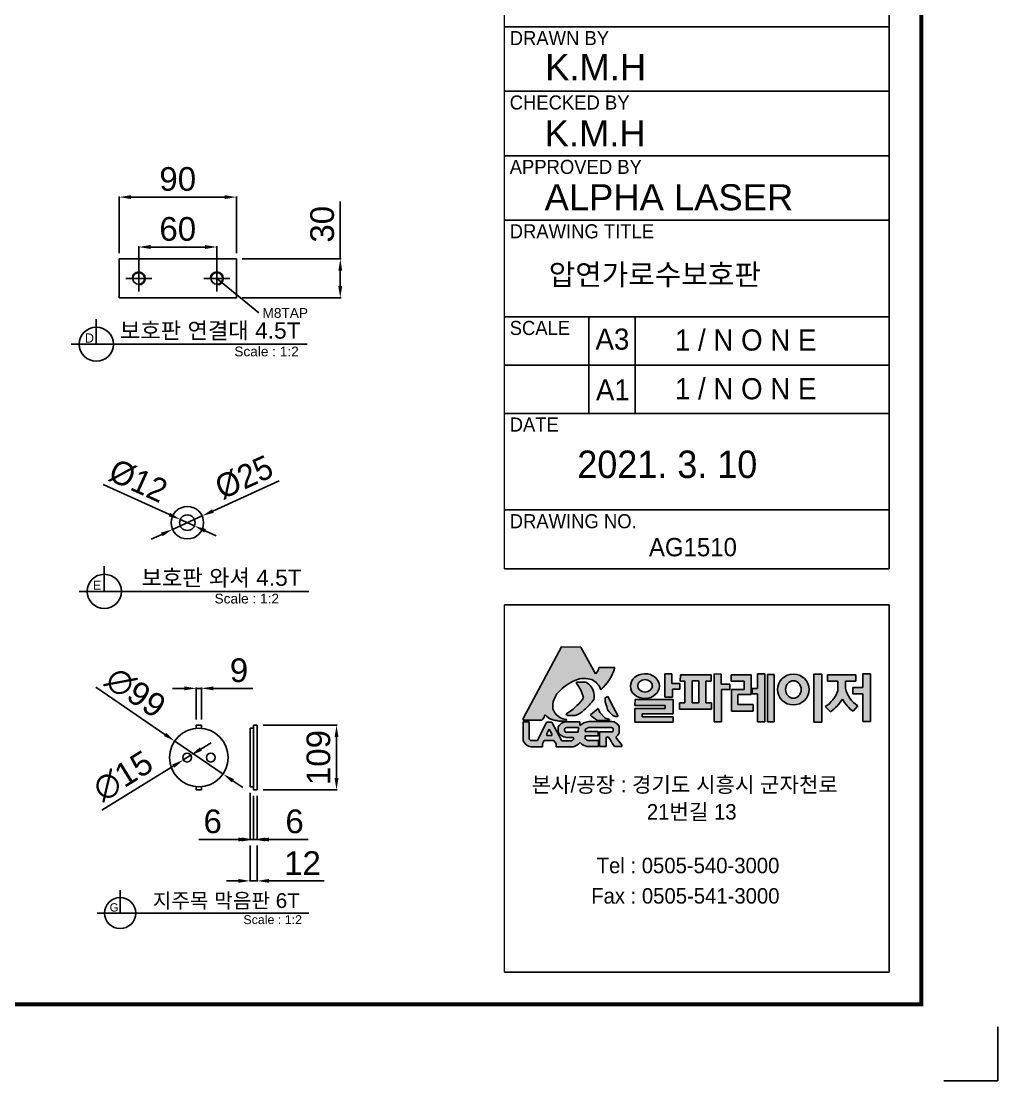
# Model space of a CAD drawing. Header units: millimetres. Extents: x 12459 to 17892, y -30913 to -27071.
# Drawn here: x 16242 to 17892, y -30913 to -29122 of the extents above; entities that cross this region are included whole.
import ezdxf
from ezdxf.enums import TextEntityAlignment as Align

# ---------------------------------------------------------------- set-up
doc = ezdxf.new("R2010")
doc.units = ezdxf.units.MM
doc.layers.add('LAYOUT', color=7, linetype='Continuous')
doc.layers.add('TEXT', color=7, linetype='Continuous')
doc.styles.add('H', font='')
doc.styles.get("Standard").update_dxf_attribs({"font": 'arial.ttf'})
doc.styles.get('H').set_extended_font_data('Dotum')
doc.dimstyles.new('ISO-25', dxfattribs={"dimtxt": 40, "dimasz": 20, "dimexe": 1.25, "dimexo": 10, "dimgap": 10, "dimtad": 1, "dimdec": 0, "dimtxsty": 'Standard', "dimcen": 2.5, "dimclrd": 3, "dimclre": 3, "dimclrt": 3, "dimadec": 0, "dimazin": 0, "dimtfac": 1, "dimtdec": 0, "dimtmove": 0, "dimatfit": 3, "dimfxl": 0, "dimarcsym": 0})

# ---------------------------------------------------------------- blocks, each defined once
blk = doc.blocks.new('*D11')
at = {"color": 3, "lineweight": -2, "transparency": 16777216}
for p, q in [((16407.4, -29513.5), (16407.4, -29417.8)), ((16427.4, -29419), (16585.4, -29419)), ((16605.4, -29513.5), (16605.4, -29417.8))]:
    blk.add_line(p, q, dxfattribs=at)
at = {"color": 3, "transparency": 16777216}
for points in [[(16427.4, -29415.7), (16427.4, -29422.3), (16407.4, -29419)], [(16585.4, -29415.7), (16585.4, -29422.3), (16605.4, -29419)]]:
    blk.add_solid(points, dxfattribs=at)
at = {"layer": 'Defpoints', "color": 0, "transparency": 16777216}
for p in [(16605.4, -29419), (16407.4, -29523.5), (16605.4, -29523.5)]:
    blk.add_point(p, dxfattribs=at)
at = {"color": 3, "transparency": 16777216, "insert": (16506.4, -29388.6), "char_height": 40, "attachment_point": 5}
blk.add_mtext('90', dxfattribs=at)
blk = doc.blocks.new('*D12')
at = {"color": 3, "lineweight": -2, "transparency": 16777216}
for p, q in [((16781, -29523.5), (16781, -29426.4)), ((16615.4, -29523.5), (16782.3, -29523.5)), ((16781, -29569.5), (16781, -29543.5)), ((16615.4, -29589.5), (16782.3, -29589.5))]:
    blk.add_line(p, q, dxfattribs=at)
at = {"color": 3, "transparency": 16777216}
for points in [[(16777.7, -29543.5), (16784.3, -29543.5), (16781, -29523.5)], [(16777.7, -29569.5), (16784.3, -29569.5), (16781, -29589.5)]]:
    blk.add_solid(points, dxfattribs=at)
at = {"layer": 'Defpoints', "color": 0, "transparency": 16777216}
for p in [(16605.4, -29523.5), (16781, -29523.5), (16605.4, -29589.5)]:
    blk.add_point(p, dxfattribs=at)
at = {"color": 3, "transparency": 16777216, "insert": (16750.6, -29464.9), "char_height": 40, "attachment_point": 5, "rotation": 90}
blk.add_mtext('30', dxfattribs=at)
blk = doc.blocks.new('*D13')
at = {"color": 3, "lineweight": -2, "transparency": 16777216}
for p, q in [((16677.9, -29898.7), (16565.8, -29949.7)), ((16497.6, -29980.8), (16547.6, -29958)), ((16479.4, -29989.1), (16461.2, -29997.4))]:
    blk.add_line(p, q, dxfattribs=at)
at = {"color": 3, "transparency": 16777216}
for points in [[(16564.4, -29946.7), (16567.2, -29952.8), (16547.6, -29958)], [(16478, -29986.1), (16480.7, -29992.2), (16497.6, -29980.8)]]:
    blk.add_solid(points, dxfattribs=at)
at = {"layer": 'Defpoints', "color": 0, "transparency": 16777216}
for p in [(16547.6, -29958), (16497.6, -29980.8)]:
    blk.add_point(p, dxfattribs=at)
at = {"color": 3, "transparency": 16777216, "insert": (16618.5, -29892.8), "char_height": 40, "attachment_point": 5, "rotation": 24.4839}
blk.add_mtext('{\\fMS PGothic|b0|i0|c129|p34;%%C25}', dxfattribs=at)
blk = doc.blocks.new('*D14')
at = {"color": 3, "lineweight": -2, "transparency": 16777216}
for p, q in [((16380.1, -29905), (16492.3, -29955.7)), ((16534.6, -29974.9), (16510.6, -29964)), ((16552.8, -29983.1), (16571.1, -29991.4))]:
    blk.add_line(p, q, dxfattribs=at)
at = {"color": 3, "transparency": 16777216}
for points in [[(16493.7, -29952.7), (16491, -29958.8), (16510.6, -29964)], [(16554.2, -29980.1), (16551.5, -29986.2), (16534.6, -29974.9)]]:
    blk.add_solid(points, dxfattribs=at)
at = {"layer": 'Defpoints', "color": 0, "transparency": 16777216}
for p in [(16510.6, -29964), (16534.6, -29974.9)]:
    blk.add_point(p, dxfattribs=at)
at = {"color": 3, "transparency": 16777216, "insert": (16439.5, -29898.9), "char_height": 40, "attachment_point": 5, "rotation": 335.6577}
blk.add_mtext('{\\fMS PGothic|b0|i0|c129|p34;%%C12}', dxfattribs=at)
blk = doc.blocks.new('*D15')
at = {"color": 3, "lineweight": -2, "transparency": 16777216}
for p, q in [((16440.4, -29546.5), (16440.4, -29502.1)), ((16460.4, -29503.4), (16552.4, -29503.4)), ((16572.4, -29546.5), (16572.4, -29502.1))]:
    blk.add_line(p, q, dxfattribs=at)
at = {"color": 3, "transparency": 16777216}
for points in [[(16460.4, -29500), (16460.4, -29506.7), (16440.4, -29503.4)], [(16552.4, -29500), (16552.4, -29506.7), (16572.4, -29503.4)]]:
    blk.add_solid(points, dxfattribs=at)
at = {"layer": 'Defpoints', "color": 0, "transparency": 16777216}
for p in [(16572.4, -29503.4), (16440.4, -29556.5), (16572.4, -29556.5)]:
    blk.add_point(p, dxfattribs=at)
at = {"color": 3, "transparency": 16777216, "insert": (16506.4, -29473), "char_height": 40, "attachment_point": 5}
blk.add_mtext('60', dxfattribs=at)
blk = doc.blocks.new('*D21')
at = {"color": 3, "lineweight": -2, "transparency": 16777216}
for p, q in [((16880.3, -24788.6), (16997.3, -24868.4)), ((17095.6, -24935.4), (17013.8, -24879.6)), ((17112.1, -24946.7), (17128.6, -24958))]:
    blk.add_line(p, q, dxfattribs=at)
at = {"color": 3, "transparency": 16777216}
for points in [[(16999.2, -24865.6), (16995.4, -24871.1), (17013.8, -24879.6)], [(17114, -24944), (17110.2, -24949.5), (17095.6, -24935.4)]]:
    blk.add_solid(points, dxfattribs=at)
at = {"layer": 'Defpoints', "color": 0, "transparency": 16777216}
for p in [(17013.8, -24879.6), (17095.6, -24935.4)]:
    blk.add_point(p, dxfattribs=at)
at = {"color": 3, "transparency": 16777216, "insert": (16947.7, -24797.7), "char_height": 40, "attachment_point": 5, "rotation": 325.6971}
blk.add_mtext('∅99', dxfattribs=at)
blk = doc.blocks.new('*D22')
at = {"color": 3, "lineweight": -2, "transparency": 16777216}
for p, q in [((17058.1, -24893.1), (17075.1, -24882.5)), ((17041.1, -24903.6), (17028.3, -24911.5)), ((16890.7, -24996.7), (17011.3, -24922))]:
    blk.add_line(p, q, dxfattribs=at)
at = {"color": 3, "transparency": 16777216}
for points in [[(17056.3, -24890.2), (17059.8, -24895.9), (17041.1, -24903.6)], [(17009.6, -24919.2), (17013.1, -24924.8), (17028.3, -24911.5)]]:
    blk.add_solid(points, dxfattribs=at)
at = {"layer": 'Defpoints', "color": 0, "transparency": 16777216}
for p in [(17028.3, -24911.5), (17041.1, -24903.6)]:
    blk.add_point(p, dxfattribs=at)
at = {"color": 3, "transparency": 16777216, "insert": (16926.5, -24938.8), "char_height": 40, "attachment_point": 5, "rotation": 31.7725}
blk.add_mtext('∅15', dxfattribs=at)
blk = doc.blocks.new('*D23')
at = {"color": 3, "lineweight": -2, "transparency": 16777216}
for p, q in [((17030.2, -24790.5), (17010.2, -24790.5)), ((17050.2, -24843), (17050.2, -24789.2)), ((17050.2, -24790.5), (17059.2, -24790.5)), ((17059.2, -24843), (17059.2, -24789.2)), ((17079.2, -24790.5), (17145.5, -24790.5))]:
    blk.add_line(p, q, dxfattribs=at)
at = {"color": 3, "transparency": 16777216}
for points in [[(17030.2, -24787.2), (17030.2, -24793.8), (17050.2, -24790.5)], [(17079.2, -24787.2), (17079.2, -24793.8), (17059.2, -24790.5)]]:
    blk.add_solid(points, dxfattribs=at)
at = {"layer": 'Defpoints', "color": 0, "transparency": 16777216}
for p in [(17059.2, -24790.5), (17050.2, -24853), (17059.2, -24853)]:
    blk.add_point(p, dxfattribs=at)
at = {"color": 3, "transparency": 16777216, "insert": (17122.4, -24760.1), "char_height": 40, "attachment_point": 5}
blk.add_mtext('9', dxfattribs=at)
blk = doc.blocks.new('*D24')
at = {"color": 3, "lineweight": -2, "transparency": 16777216}
for p, q in [((17163.1, -24853), (17288.5, -24853)), ((17287.2, -24873), (17287.2, -24942)), ((17163.1, -24962), (17288.5, -24962))]:
    blk.add_line(p, q, dxfattribs=at)
at = {"color": 3, "transparency": 16777216}
for points in [[(17283.9, -24873), (17290.5, -24873), (17287.2, -24853)], [(17283.9, -24942), (17290.5, -24942), (17287.2, -24962)]]:
    blk.add_solid(points, dxfattribs=at)
at = {"layer": 'Defpoints', "color": 0, "transparency": 16777216}
for p in [(17153.1, -24853), (17153.1, -24962), (17287.2, -24962)]:
    blk.add_point(p, dxfattribs=at)
at = {"color": 3, "transparency": 16777216, "insert": (17256.8, -24907.5), "char_height": 40, "attachment_point": 5, "rotation": 90}
blk.add_mtext('109', dxfattribs=at)
blk = doc.blocks.new('*D25')
at = {"color": 3, "lineweight": -2, "transparency": 16777216}
for p, q in [((17147.1, -24972), (17147.1, -25047.3)), ((17153.1, -24972), (17153.1, -25047.3)), ((17127.1, -25046), (17107.1, -25046)), ((17147.1, -25046), (17153.1, -25046)), ((17173.1, -25046), (17239.5, -25046))]:
    blk.add_line(p, q, dxfattribs=at)
at = {"color": 3, "transparency": 16777216}
for points in [[(17127.1, -25042.7), (17127.1, -25049.3), (17147.1, -25046)], [(17173.1, -25042.7), (17173.1, -25049.3), (17153.1, -25046)]]:
    blk.add_solid(points, dxfattribs=at)
at = {"layer": 'Defpoints', "color": 0, "transparency": 16777216}
for p in [(17147.1, -24962), (17153.1, -24962), (17153.1, -25046)]:
    blk.add_point(p, dxfattribs=at)
at = {"color": 3, "transparency": 16777216, "insert": (17216.3, -25015.6), "char_height": 40, "attachment_point": 5}
blk.add_mtext('6', dxfattribs=at)
blk = doc.blocks.new('*D26')
at = {"color": 3, "lineweight": -2, "transparency": 16777216}
for p, q in [((17141.1, -24967), (17141.1, -25047.3)), ((17147.1, -24972), (17147.1, -25047.3)), ((17121.1, -25046), (17054.7, -25046)), ((17147.1, -25046), (17141.1, -25046)), ((17167.1, -25046), (17187.1, -25046))]:
    blk.add_line(p, q, dxfattribs=at)
at = {"color": 3, "transparency": 16777216}
for points in [[(17121.1, -25042.7), (17121.1, -25049.3), (17141.1, -25046)], [(17167.1, -25042.7), (17167.1, -25049.3), (17147.1, -25046)]]:
    blk.add_solid(points, dxfattribs=at)
at = {"layer": 'Defpoints', "color": 0, "transparency": 16777216}
for p in [(17141.1, -24957), (17147.1, -24962), (17141.1, -25046)]:
    blk.add_point(p, dxfattribs=at)
at = {"color": 3, "transparency": 16777216, "insert": (17077.9, -25015.6), "char_height": 40, "attachment_point": 5}
blk.add_mtext('6', dxfattribs=at)
blk = doc.blocks.new('*D27')
at = {"color": 3, "lineweight": -2, "transparency": 16777216}
for p, q in [((17141.1, -25056), (17141.1, -25117.3)), ((17153.1, -25056), (17153.1, -25117.3)), ((17121.1, -25116), (17101.1, -25116)), ((17141.1, -25116), (17153.1, -25116)), ((17173.1, -25116), (17266.2, -25116))]:
    blk.add_line(p, q, dxfattribs=at)
at = {"color": 3, "transparency": 16777216}
for points in [[(17121.1, -25112.7), (17121.1, -25119.3), (17141.1, -25116)], [(17173.1, -25112.7), (17173.1, -25119.3), (17153.1, -25116)]]:
    blk.add_solid(points, dxfattribs=at)
at = {"layer": 'Defpoints', "color": 0, "transparency": 16777216}
for p in [(17141.1, -25046), (17153.1, -25046), (17153.1, -25116)]:
    blk.add_point(p, dxfattribs=at)
at = {"color": 3, "transparency": 16777216, "insert": (17229.7, -25085.9), "char_height": 40, "attachment_point": 5}
blk.add_mtext('12', dxfattribs=at)
blk = doc.blocks.new('A$C2C0F6B7D')
for p, q in [((0, 109), (-9, 109)), ((-9, 103.8), (-9, 109)), ((0, 103.8), (0, 109)), ((87.9, 109), (93.9, 109)), ((87.9, 109), (87.9, 0)), ((93.9, 109), (93.9, 0)), ((81.9, 104), (87.9, 104)), ((81.9, 104), (81.9, 5)), ((-9, 0), (-9, 5.2)), ((0, 0), (-9, 0)), ((0, 0), (0, 5.2)), ((81.9, 5), (87.9, 5)), ((87.9, 0), (93.9, 0)), ((-137.7, -208.4), (-137.7, -169.6)), ((181.4, -208.4), (-176.5, -208.4))]:
    blk.add_line(p, q)
for centre, radius in [((-4.5, 54.5), 49.5), ((-24.5, 54.5), 7.5), ((15.5, 54.5), 7.5), ((-137.7, -208.4), 26.3)]:
    blk.add_circle(centre, radius)
blk.add_text('G', height=14).set_placement((-155.4, -205.8))
at = {"layer": 'TEXT'}
blk.add_text('지주목 막음판 6T', height=25, dxfattribs=at).set_placement((41.8, -199.8), align=Align.CENTER)
blk.add_text('Scale : 1:2', height=15, dxfattribs=at).set_placement((70.6, -227))
for p1, p2, picture, middle in [((36.4, 26.6), (-45.4, 82.4), '*D21', (-111.5, 164.3)), ((-18.1, 58.4), (-30.9, 50.6), '*D22', (-132.7, 23.3))]:
    dim = blk.add_diameter_dim_2p(p1=p1, p2=p2, dimstyle='ISO-25')
    dim.commit()
    dim.dimension.update_dxf_attribs({"geometry": picture, "text_midpoint": middle, "insert": (-17059.2, 24962)})
for base, p1, p2, picture, middle in [((0, 171.5), (-9, 109), (0, 109), '*D23', (63.2, 202)), ((81.9, -84), (87.9, 0), (81.9, 5), '*D26', (18.7, -53.5)), ((93.9, -84), (87.9, 0), (93.9, 0), '*D25', (157.1, -53.5)), ((93.9, -154), (81.9, -84), (93.9, -84), '*D27', (170.5, -123.9))]:
    dim = blk.add_linear_dim(base=base, p1=p1, p2=p2, dimstyle='ISO-25')
    dim.commit()
    dim.dimension.update_dxf_attribs({"geometry": picture, "text_midpoint": middle, "insert": (-17059.2, 24962)})
dim = blk.add_linear_dim(base=(228, 0), p1=(93.9, 109), p2=(93.9, 0), angle=90, dimstyle='ISO-25')
dim.commit()
dim.dimension.update_dxf_attribs({"geometry": '*D24', "text_midpoint": (197.6, 54.5), "insert": (-17059.2, 24962)})

msp = doc.modelspace()

# ---------------------------------------------------------------- hatches: boundary and pattern name
h = msp.add_hatch(color=256)
h.dxf.hatch_style = 1
h.set_gradient(color1=(255, 0, 0), color2=(255, 159, 127), tint=1)
h.paths.add_polyline_path([(17090.1, -30300.6), (17090, -30303.3), (17121.5, -30303.3, 0.214284), (17126, -30296, -0.655828), (17128.2, -30295.4, 0.18567), (17146.9, -30303.9, 0.148851), (17163.1, -30304, 0.404174), (17163.6, -30302.2, -0.316733), (17140.3, -30283.9, -0.221534), (17149.7, -30255.9, -0.105066), (17178.8, -30235.6, -0.185229), (17206, -30234.7, -0.196064), (17221.4, -30251.7, 0.141597), (17245.2, -30214.3), (17218.1, -30214), (17217.5, -30217.7), (17215.5, -30221), (17212.3, -30225.2), (17187.8, -30179.7), (17154.9, -30179.4)])
h.paths.add_polyline_path([(17180.7, -30278.4, -0.08303), (17162.6, -30292.7, 0.230034), (17164.4, -30295.4, 0.021204), (17177.9, -30295.2, 0.137848), (17193.3, -30286, 0.057638), (17209.8, -30267.9, 0.060436), (17209.6, -30257.4, 0.2375), (17196.1, -30239.1), (17180.3, -30239.1), (17180.3, -30241.4, -0.121183), (17191.8, -30264.8, -0.135167)], flags=17)
h.paths.add_polyline_path([(17219.8, -30290.4), (17217.1, -30283.3), (17203.6, -30294.3, 0.044378), (17215.5, -30303.9), (17236.2, -30303), (17236.2, -30302.2), (17228.9, -30299.9)], flags=17)
h.paths.add_polyline_path([(17232.8, -30285.2), (17234.9, -30288.7), (17241.6, -30295.6), (17245.7, -30297.2), (17250.3, -30297.2), (17250.2, -30295.5), (17242.9, -30281.8), (17232.9, -30263.2), (17228.5, -30265.6), (17228.5, -30272), (17231.6, -30280.6)])
h.paths.add_polyline_path([(17104.1, -30337.7, -0.419155), (17100, -30333.9), (17100, -30305.9), (17089.9, -30305.9), (17089.9, -30338.2, 0.254457), (17103.3, -30348.2), (17122.8, -30348.2), (17122.8, -30343.1), (17125.7, -30337.9), (17142, -30337.9), (17145.8, -30343), (17145.8, -30348.2), (17174.5, -30348.2, 0.190479), (17186.2, -30341.2, 0.147735), (17197.8, -30347.7), (17217.4, -30347.7), (17217.4, -30337.7), (17199.4, -30337.7, -0.052449), (17195, -30334.6), (17195, -30329.9), (17217.1, -30329.9), (17217.1, -30322.4), (17194.9, -30322.4), (17194.9, -30319, -0.044761), (17200.7, -30315.6), (17239.5, -30315.6, -0.648836), (17240.3, -30323.1), (17219.3, -30323.1), (17219.3, -30348), (17230.6, -30348), (17230.6, -30331.8), (17234.4, -30331.8, 0.01692), (17244.5, -30347.9), (17256.6, -30347.9), (17256.6, -30344.6, -0.024318), (17246.9, -30332.1, 0.064908), (17252.4, -30324.8), (17252.4, -30313.5, 0.229002), (17239.9, -30305.4), (17200.8, -30305.4, 0.127003), (17185.6, -30312.4), (17185.6, -30306.1), (17161.1, -30306.1, 0.22689), (17149, -30314.7), (17149, -30324, 0.193483), (17162.3, -30332.3), (17174.1, -30332.3, 0.030046), (17176.4, -30334.7, 0.136716), (17172.4, -30338.4), (17155.4, -30338.4), (17138.6, -30306.7), (17129.6, -30306.7), (17114.3, -30337.7)])
h.paths.add_polyline_path([(17130, -30329.2), (17130, -30326), (17133.8, -30318.5), (17138.4, -30326.4), (17138.4, -30329.2)], flags=16)
h.paths.add_polyline_path([(17163.3, -30315.5), (17183.8, -30315.5), (17182.9, -30323.8), (17164.1, -30323.8, -0.924958)], flags=16)
edge = h.paths.add_edge_path()
edge.add_ellipse((17295.8, -30245.6), major_axis=(-24.5, -0.3), ratio=0.850598, start_angle=0, end_angle=360)
edge = h.paths.add_edge_path(flags=16)
edge.add_ellipse((17296.1, -30245.2), major_axis=(-12.4, 0), ratio=0.843368, start_angle=0, end_angle=360)
h.paths.add_polyline_path([(17343.5, -30268.3), (17279.3, -30268.3), (17278.9, -30278.3), (17329.9, -30278.3), (17329.9, -30283.4), (17279, -30283.4), (17279, -30306.5), (17343.3, -30306.5), (17343.3, -30297.4), (17291.4, -30297.4), (17291.4, -30292.5), (17343.5, -30292.5)])
h.paths.add_polyline_path([(17329.7, -30264.6), (17342.4, -30264.6), (17342.4, -30250.9), (17354.6, -30250.9), (17354.6, -30241.5), (17341.4, -30241.5), (17341.4, -30224.8), (17329.7, -30225)])
h.paths.add_polyline_path([(17363.5, -30237.4), (17363.5, -30273.9), (17354.1, -30273.9), (17354.1, -30284.7), (17408.4, -30284.7), (17408.4, -30274), (17398.6, -30274), (17398.6, -30237.3), (17408, -30237.3), (17408, -30226.6), (17356, -30226.6), (17355.4, -30237.4)])
h.paths.add_polyline_path([(17375.6, -30236.7), (17387.1, -30237), (17387.1, -30274), (17375.6, -30274)], flags=16)
h.paths.add_polyline_path([(17424.4, -30242.4), (17424.4, -30225.6), (17412.8, -30225), (17412.8, -30306), (17425.3, -30306), (17425.3, -30251.3), (17439.1, -30251.3), (17439.1, -30242.4)])
h.paths.add_polyline_path([(17453.1, -30260), (17475.3, -30260), (17475.3, -30226.5), (17441.6, -30226.5), (17441.7, -30237.3), (17463.4, -30237.3), (17463.4, -30251.5), (17442.1, -30251.5), (17442.1, -30288.3), (17478.5, -30288.3), (17478.5, -30277), (17453.1, -30277)])
h.paths.add_polyline_path([(17486.1, -30306.1), (17498.5, -30306.1), (17498.5, -30225.2), (17486.2, -30225.2), (17486.2, -30249.6), (17477.1, -30249.6), (17477, -30259), (17486.1, -30259)])
h.paths.add_polyline_path([(17503.2, -30306.2), (17514.4, -30306.2), (17514.4, -30225.8), (17503.2, -30225.8)])
edge = h.paths.add_edge_path()
edge.add_ellipse((17546.6, -30251.4), major_axis=(-26.8, 0), ratio=0.974401, start_angle=0, end_angle=360)
edge = h.paths.add_edge_path(flags=16)
edge.add_ellipse((17546.7, -30251.4), major_axis=(0, -14.7), ratio=0.89757, start_angle=0, end_angle=360)
h.paths.add_polyline_path([(17581.5, -30306.5), (17595, -30306.5), (17595, -30225.3), (17581.5, -30225.4)])
h.paths.add_polyline_path([(17629.4, -30267.7, 0.121385), (17647.8, -30288.2), (17655.5, -30279.2, -0.196928), (17634.8, -30248.9), (17634.8, -30237.4), (17652, -30237.4), (17652, -30226.5), (17604.3, -30226.5), (17604.3, -30237.2), (17621.7, -30237.2), (17621.7, -30253.5, -0.181097), (17600.6, -30280.1), (17609.3, -30289, 0.109226)])
h.paths.add_polyline_path([(17677.1, -30225.1), (17664.3, -30225.1), (17664.3, -30248.1), (17647.4, -30248.1), (17647.4, -30258.7), (17664, -30258.7), (17664, -30305.8), (17677.1, -30305.8)])

# ---------------------------------------------------------------- linework, layer by layer
at = {"color": 0, "lineweight": 20}
for p, q in [((17058.7, -30047.7), (17058.7, -27824.4)), ((17058.7, -30729.2), (17058.7, -30108.5))]:
    msp.add_line(p, q, dxfattribs=at)
for p, q in [((17708.3, -30047.7), (17708.3, -27824.4)), ((17058.7, -29131.2), (17708.3, -29131.2)), ((17058.7, -29240.1), (17708.3, -29240.1)), ((17058.7, -29349), (17708.3, -29349)), ((17058.7, -29457.9), (17708.3, -29457.9)), ((16407.4, -29523.5), (16407.4, -29589.5)), ((16407.4, -29523.5), (16605.4, -29523.5)), ((16605.4, -29523.5), (16605.4, -29589.5)), ((16572.4, -29556.5), (16643.6, -29614.5)), ((16407.4, -29589.5), (16605.4, -29589.5)), ((16368.8, -29667.7), (16368.8, -29625.1)), ((17058.7, -29621.2), (17708.3, -29621.2)), ((17201.1, -29621.2), (17201.1, -29784.6)), ((17279.2, -29621.2), (17279.2, -29784.6)), ((16725.2, -29667.7), (16326.2, -29667.7)), ((17708.3, -29702.9), (17058.7, -29702.9)), ((17058.7, -29784.6), (17708.3, -29784.6)), ((17058.7, -29947.9), (17708.3, -29947.9)), ((16382.3, -30085.6), (16382.3, -30042.9)), ((17058.7, -30047.7), (17708.3, -30047.7)), ((16728.1, -30085.6), (16339.7, -30085.6)), ((17058.7, -30108.5), (17708.3, -30108.5)), ((17708.3, -30729.2), (17708.3, -30108.5)), ((17090.1, -30300.6), (17154.9, -30179.4)), ((17154.9, -30179.4), (17187.8, -30179.7)), ((17187.8, -30179.7), (17212.3, -30225.2)), ((17215.5, -30221), (17217.5, -30217.7)), ((17217.5, -30217.7), (17218.1, -30214)), ((17218.1, -30214), (17245.2, -30214.3)), ((17212.3, -30225.2), (17215.5, -30221)), ((17341.4, -30224.8), (17329.7, -30225)), ((17329.7, -30225), (17329.7, -30264.6)), ((17341.4, -30241.5), (17341.4, -30224.8)), ((17355.4, -30237.4), (17356, -30226.6)), ((17363.5, -30237.4), (17355.4, -30237.4)), ((17356, -30226.6), (17408, -30226.6)), ((17363.5, -30273.9), (17363.5, -30237.4)), ((17375.6, -30236.7), (17375.6, -30274)), ((17387.1, -30237), (17375.6, -30236.7)), ((17387.1, -30274), (17387.1, -30237)), ((17408, -30237.3), (17398.6, -30237.3)), ((17398.6, -30237.3), (17398.6, -30274)), ((17408, -30226.6), (17408, -30237.3)), ((17412.8, -30225), (17412.8, -30306)), ((17424.4, -30225.6), (17412.8, -30225)), ((17424.4, -30242.4), (17424.4, -30225.6)), ((17441.6, -30226.5), (17475.3, -30226.5)), ((17441.7, -30237.3), (17441.6, -30226.5)), ((17463.4, -30237.3), (17441.7, -30237.3)), ((17463.4, -30251.5), (17463.4, -30237.3)), ((17475.3, -30226.5), (17475.3, -30260)), ((17486.2, -30249.6), (17486.2, -30225.2)), ((17486.2, -30225.2), (17498.5, -30225.2)), ((17498.5, -30225.2), (17498.5, -30306.1)), ((17503.2, -30225.8), (17503.2, -30306.2)), ((17514.4, -30225.8), (17503.2, -30225.8)), ((17514.4, -30306.2), (17514.4, -30225.8)), ((17595, -30225.3), (17581.5, -30225.4)), ((17581.5, -30225.4), (17581.5, -30306.5)), ((17595, -30306.5), (17595, -30225.3)), ((17604.3, -30226.5), (17652, -30226.5)), ((17604.3, -30226.5), (17604.3, -30237.2)), ((17604.3, -30237.2), (17621.7, -30237.2)), ((17621.7, -30237.2), (17621.7, -30253.5)), ((17652, -30237.4), (17634.8, -30237.4)), ((17634.8, -30237.4), (17634.8, -30248.9)), ((17652, -30226.5), (17652, -30237.4)), ((17664.3, -30248.1), (17664.3, -30225.1)), ((17664.3, -30225.1), (17677.1, -30225.1)), ((17677.1, -30305.8), (17677.1, -30225.1)), ((17196.1, -30239.1), (17180.3, -30239.1)), ((17180.3, -30239.1), (17180.3, -30241.4)), ((17354.6, -30241.5), (17341.4, -30241.5)), ((17342.4, -30264.6), (17342.4, -30250.9)), ((17342.4, -30250.9), (17354.6, -30250.9)), ((17354.6, -30250.9), (17354.6, -30241.5)), ((17439.1, -30242.4), (17424.4, -30242.4)), ((17425.3, -30306), (17425.3, -30251.3)), ((17425.3, -30251.3), (17439.1, -30251.3)), ((17439.1, -30251.3), (17439.1, -30242.4)), ((17442.1, -30288.3), (17442.1, -30251.5)), ((17442.1, -30251.5), (17463.4, -30251.5)), ((17477, -30259), (17477.1, -30249.6)), ((17477.1, -30249.6), (17486.2, -30249.6)), ((17647.4, -30248.1), (17647.4, -30258.7)), ((17647.4, -30248.1), (17664.3, -30248.1)), ((17228.5, -30265.6), (17232.9, -30263.2)), ((17228.5, -30272), (17228.5, -30265.6)), ((17231.6, -30280.6), (17228.5, -30272)), ((17232.9, -30263.4), (17242.9, -30281.8)), ((17278.9, -30278.3), (17279.3, -30268.3)), ((17279.3, -30268.3), (17343.5, -30268.3)), ((17329.7, -30264.6), (17342.4, -30264.6)), ((17343.5, -30268.3), (17343.5, -30292.5)), ((17354.1, -30284.7), (17354.1, -30273.9)), ((17354.1, -30273.9), (17363.5, -30273.9)), ((17375.6, -30274), (17387.1, -30274)), ((17398.6, -30274), (17408.4, -30274)), ((17408.4, -30274), (17408.4, -30284.7)), ((17475.3, -30260), (17453.1, -30260)), ((17453.1, -30260), (17453.1, -30277)), ((17486.1, -30259), (17477, -30259)), ((17486.1, -30306.1), (17486.1, -30259)), ((17647.4, -30258.7), (17664, -30258.7)), ((17664, -30258.7), (17664, -30305.8)), ((17203.6, -30294.3), (17217.1, -30283.3)), ((17217.1, -30283.3), (17219.8, -30290.4)), ((17219.8, -30290.4), (17228.9, -30299.9)), ((17232.8, -30285.2), (17231.6, -30280.6)), ((17234.9, -30288.7), (17232.8, -30285.2)), ((17241.6, -30295.6), (17234.9, -30288.7)), ((17242.9, -30281.8), (17250.2, -30295.5)), ((17329.9, -30278.3), (17278.9, -30278.3)), ((17279, -30306.5), (17279, -30283.4)), ((17279, -30283.4), (17329.9, -30283.4)), ((17329.9, -30283.4), (17329.9, -30278.3)), ((17408.4, -30284.7), (17354.1, -30284.7)), ((17478.5, -30288.3), (17442.1, -30288.3)), ((17453.1, -30277), (17478.5, -30277)), ((17478.5, -30277), (17478.5, -30288.3)), ((17600.6, -30280.1), (17609.3, -30289)), ((17655.5, -30279.2), (17647.8, -30288.2)), ((17089.9, -30305.9), (17100, -30305.9)), ((17089.9, -30305.9), (17089.9, -30338.2)), ((17090, -30303.3), (17090.1, -30300.6)), ((17121.5, -30303.3), (17090, -30303.3)), ((17100, -30305.9), (17100, -30333.9)), ((17129.6, -30306.7), (17114.3, -30337.7)), ((17138.6, -30306.7), (17129.6, -30306.7)), ((17155.4, -30338.4), (17138.6, -30306.7)), ((17185.6, -30306.1), (17161.1, -30306.1)), ((17185.6, -30312.4), (17185.6, -30306.1)), ((17239.9, -30305.4), (17200.8, -30305.4)), ((17236.2, -30303), (17215.5, -30303.9)), ((17228.9, -30299.9), (17236.2, -30302.2)), ((17236.2, -30302.2), (17236.2, -30303)), ((17245.7, -30297.2), (17241.6, -30295.6)), ((17250.3, -30297.2), (17245.7, -30297.2)), ((17250.2, -30295.5), (17250.3, -30297.2)), ((17343.3, -30306.5), (17279, -30306.5)), ((17343.5, -30292.5), (17291.4, -30292.5)), ((17291.4, -30292.5), (17291.4, -30297.4)), ((17291.4, -30297.4), (17343.3, -30297.4)), ((17343.3, -30297.4), (17343.3, -30306.5)), ((17412.8, -30306), (17425.3, -30306)), ((17498.5, -30306.1), (17486.1, -30306.1)), ((17503.2, -30306.2), (17514.4, -30306.2)), ((17581.5, -30306.5), (17595, -30306.5)), ((17664, -30305.8), (17677.1, -30305.8)), ((17133.8, -30318.5), (17130, -30326)), ((17130, -30326), (17130, -30329.2)), ((17138.4, -30326.4), (17133.8, -30318.5)), ((17138.4, -30329.2), (17138.4, -30326.4)), ((17149, -30314.7), (17149, -30324)), ((17163.3, -30315.5), (17183.8, -30315.5)), ((17182.9, -30323.8), (17164, -30323.8)), ((17183.8, -30315.5), (17182.9, -30323.8)), ((17194.9, -30322.4), (17194.9, -30319)), ((17217.1, -30322.4), (17194.9, -30322.4)), ((17200.7, -30315.6), (17239.5, -30315.6)), ((17217.1, -30329.9), (17217.1, -30322.4)), ((17240.3, -30323.1), (17219.3, -30323.1)), ((17219.3, -30323.1), (17219.3, -30348)), ((17252.4, -30324.8), (17252.4, -30313.5)), ((17114.3, -30337.7), (17103.7, -30337.7)), ((17122.8, -30343.1), (17125.7, -30337.9)), ((17122.8, -30348.2), (17122.8, -30343.1)), ((17125.7, -30337.9), (17142, -30337.9)), ((17130, -30329.2), (17138.4, -30329.2)), ((17142, -30337.9), (17145.8, -30343)), ((17145.8, -30343), (17145.8, -30348.2)), ((17172.4, -30338.4), (17155.4, -30338.4)), ((17162.3, -30332.3), (17174.1, -30332.3)), ((17195, -30334.6), (17195, -30329.9)), ((17195, -30329.9), (17217.1, -30329.9)), ((17217.4, -30337.7), (17199.4, -30337.7)), ((17217.4, -30347.7), (17217.4, -30337.7)), ((17230.6, -30348), (17230.6, -30331.8)), ((17230.6, -30331.8), (17234.4, -30331.8)), ((17256.6, -30347.9), (17256.6, -30344.6)), ((17103.3, -30348.2), (17122.8, -30348.2)), ((17145.8, -30348.2), (17174.5, -30348.2)), ((17197.8, -30347.7), (17217.4, -30347.7)), ((17219.3, -30348), (17230.6, -30348)), ((17244.5, -30347.9), (17256.6, -30347.9)), ((17058.7, -30729.2), (17708.3, -30729.2)), ((17892.1, -30821.5), (17892.1, -30913)), ((17892.1, -30913), (17800.7, -30913))]:
    msp.add_line(p, q)
at = {"color": 1}
for p, q in [((16440.4, -29578.5), (16440.4, -29534.5)), ((16572.4, -29578.5), (16572.4, -29534.5)), ((16418.4, -29556.5), (16462.4, -29556.5)), ((16550.4, -29556.5), (16594.4, -29556.5))]:
    msp.add_line(p, q, dxfattribs=at)
for centre, radius in [((16440.4, -29556.5), 9.9), ((16572.4, -29556.5), 9.9), ((16368.8, -29667.7), 28.9), ((16522.6, -29969.4), 27.5), ((16522.6, -29969.4), 13.2), ((16382.3, -30085.6), 28.9)]:
    msp.add_circle(centre, radius)
at = {"color": 4}
for centre in [(16440.4, -29556.5), (16572.4, -29556.5)]:
    msp.add_arc(centre, 11, 270, 180, dxfattribs=at)
for centre, radius, start, end in [((17168.5, -30191.9), 79.9, 311.4509, 343.6881), ((17212, -30314.3), 85.3, 112.8742, 136.8648), ((17193.6, -30270.6), 37.9, 70.8979, 112.8751), ((17192.8, -30262.1), 30.4, 19.9375, 64.3092), ((17175, -30280), 34.9, 136.3749, 186.3397), ((17149.7, -30255.9), 1.275566319236532e-12, 159.4993, 330.6422), ((17138.5, -30276.5), 54.6, 12.3605, 39.9987), ((17184.6, -30261.7), 25.3, 9.6034, 63.0444), ((17575.5, -30238.7), 48.4, 301.1839, 342.2433), ((17682.1, -30238.8), 48.4, 192.0664, 236.6287), ((17161.6, -30251.4), 33.1, 305.2379, 336.0294), ((17123.4, -30205.7), 106.5, 311.0403, 324.2354), ((17166.6, -30263.4), 43.4, 354.0601, 7.8943), ((17571.2, -30232.8), 67.9, 304.1443, 329.0781), ((17680.1, -30240.7), 57.4, 208.0421, 235.7261), ((17165, -30276.5), 25.7, 196.6209, 266.9197), ((17128.9, -30231.3), 70, 298.744, 317.7294), ((17169.2, -30263.2), 33.1, 285.2841, 316.6787), ((17115.7, -30294.6), 10.4, 303.6229, 352.0073), ((17127.2, -30296.2), 1.23, 38.9695, 171.9523), ((17148.6, -30275.3), 28.7, 224.5251, 266.5984), ((17128.2, -30295.4), 9.754330676514655e-13, 41.2759, 185.3558), ((17155.1, -30277.4), 27.8, 252.9152, 285.3632), ((17164.1, -30323.1), 17.3, 99.81, 150.9436), ((17162.4, -30302.8), 1.32, 270.9412, 29.2318), ((17166.3, -30292.1), 3.73, 188.8476, 240.6661), ((17169.5, -30136.5), 159, 268.191, 273.05), ((17206.7, -30338.4), 33.5, 100.1161, 129.0681), ((17263.5, -30231.7), 86.7, 226.2191, 236.3831), ((17237.8, -30322.4), 17.1, 31.1703, 82.764), ((17165.9, -30311.6), 21, 216.163, 259.9649), ((17164, -30319.7), 4.18, 99.6386, 269.2912), ((17217.1, -30349.6), 37.8, 115.6034, 125.855), ((17238.3, -30319.5), 4.14, 300.2822, 72.1901), ((17221.6, -30307.1), 35.5, 315.4182, 330.2733), ((17105.8, -30330.8), 17.5, 204.7787, 261.884), ((17103.9, -30333.8), 3.95, 182.0619, 266.9731), ((17181.1, -30343.7), 10.1, 117.1825, 148.3224), ((17195.7, -30314.5), 27.9, 219.5763, 226.4602), ((17171.5, -30329.8), 18.6, 279.1517, 322.2895), ((17202.8, -30325.2), 23, 224.0335, 257.6487), ((17212.1, -30315.2), 25.9, 228.6667, 240.6761), ((17476.6, -30191.1), 280.1, 210.1657, 214.0431), ((17380.7, -30239.1), 163, 214.799, 220.3711)]:
    msp.add_arc(centre, radius, start, end)
for centre, major_axis, ratio in [((17295.8, -30245.6), (-24.5, -0.3), 0.850598), ((17296.1, -30245.2), (-12.4, 0), 0.843368), ((17546.6, -30251.4), (-26.8, 0), 0.974401), ((17546.7, -30251.4), (0, -14.7), 0.89757)]:
    msp.add_ellipse(centre, major_axis=major_axis, ratio=ratio)
at = {"layer": 'LAYOUT'}
for p, q in [((17762.8, -30783.6), (17762.8, -30201.5)), ((16275.1, -30783.6), (17762.8, -30783.6))]:
    msp.add_line(p, q, dxfattribs=at)
at = {"layer": 'LAYOUT', "const_width": 6.47}
msp.add_lwpolyline([(12588.4, -30783.6), (17762.8, -30783.6), (17762.8, -27200.3), (12588.4, -27200.3)], close=True, dxfattribs=at)

# ---------------------------------------------------------------- block references
msp.add_blockref('A$C2C0F6B7D', (16546.7, -30421))

# ---------------------------------------------------------------- texts
at = {"style": 'H'}
for s, height, p in [('DRAWN BY', 23.82, (17067.3, -29162)), ('CHECKED BY', 23.82, (17067.3, -29270.9)), ('APPROVED BY', 23.822, (17067.3, -29379.8)), ('DRAWING TITLE', 23.822, (17067.3, -29488.7)), ('압연가로수보호판', 35.73, (17133.2, -29567.8)), ('SCALE', 23.82, (17067.3, -29652.1)), ('A3', 35.73, (17212.3, -29676.9)), ('1 / N O N E', 35.733, (17346.6, -29678.4)), ('A1', 35.73, (17213.1, -29762.7)), ('1 / N O N E', 35.733, (17346.6, -29760.8)), ('DATE', 23.82, (17067.3, -29815.4)), ('2021. 3. 10', 46.453, (17181.6, -29893.9)), ('DRAWING NO.', 23.822, (17067.3, -29978.8)), ('AG1510', 30.97, (17302.6, -30026.2)), ('본사/공장 : 경기도 시흥시 군자천로', 26.204, (17104.4, -30425.3)), ('21번길 13', 26.2, (17299.1, -30471.3)), ('Tel : 0505-540-3000', 26.204, (17214.3, -30562.1)), ('Fax : 0505-541-3000', 26.204, (17205, -30613.4))]:
    msp.add_text(s, height=height, dxfattribs=at).set_placement(p)
for s, height, p in [('K.M.H', 44, (17127.2, -29221.3)), ('K.M.H', 44, (17126.3, -29333.1)), ('ALPHA LASER', 44, (17126.3, -29441.2)), ('M8TAP', 16.5, (16649.6, -29623.1)), ('D', 15.4, (16349.4, -29664.9)), ('E', 15.4, (16362.9, -30082.7))]:
    msp.add_text(s, height=height).set_placement(p)
at = {"layer": 'TEXT'}
for s, p in [('보호판 연결대 4.5T', (16561.3, -29658.3)), ('보호판 와셔 4.5T', (16580.4, -30076.1))]:
    msp.add_text(s, height=27.5, dxfattribs=at).set_placement(p, align=Align.CENTER)
for p in [(16602, -29688.2), (16568.6, -30106)]:
    msp.add_text('Scale : 1:2', height=16.5, dxfattribs=at).set_placement(p)

# ---------------------------------------------------------------- dimensions: what is measured, and where the dimension line sits
dim = msp.add_linear_dim(base=(16605.4, -29419), p1=(16407.4, -29523.5), p2=(16605.4, -29523.5), text='90', dimstyle='ISO-25')
dim.commit()
dim.dimension.update_dxf_attribs({"geometry": '*D11', "text_midpoint": (16506.4, -29419), "dimtype": 128})
dim = msp.add_linear_dim(base=(16781, -29523.5), p1=(16605.4, -29589.5), p2=(16605.4, -29523.5), angle=90, text='30', dimstyle='ISO-25')
dim.commit()
dim.dimension.update_dxf_attribs({"geometry": '*D12', "text_midpoint": (16750.6, -29464.9)})
dim = msp.add_linear_dim(base=(16572.4, -29503.4), p1=(16440.4, -29556.5), p2=(16572.4, -29556.5), text='60', dimstyle='ISO-25')
dim.commit()
dim.dimension.update_dxf_attribs({"geometry": '*D15', "text_midpoint": (16506.4, -29473)})
for p1, p2, text, picture, middle in [((16534.6, -29974.9), (16510.6, -29964), '{\\fMS PGothic|b0|i0|c129|p34;%%C12}', '*D14', (16439.5, -29898.9)), ((16497.6, -29980.8), (16547.6, -29958), '{\\fMS PGothic|b0|i0|c129|p34;%%C25}', '*D13', (16618.5, -29892.8))]:
    dim = msp.add_diameter_dim_2p(p1=p1, p2=p2, text=text, dimstyle='ISO-25')
    dim.commit()
    dim.dimension.update_dxf_attribs({"geometry": picture, "text_midpoint": middle})

doc.saveas('drawing.dxf')
